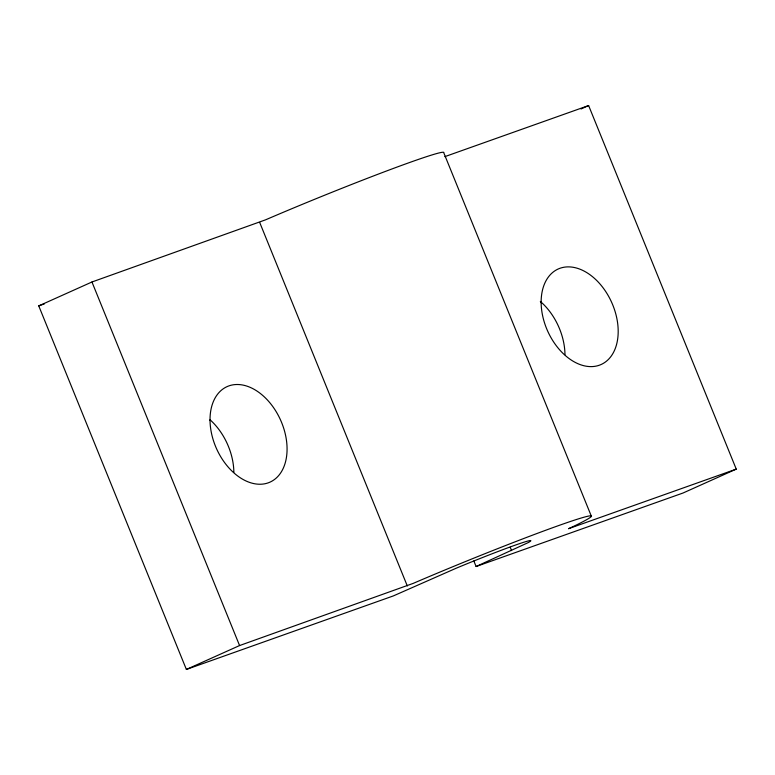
<?xml version="1.0" encoding="UTF-8"?>
<svg xmlns="http://www.w3.org/2000/svg" width="775" height="775" viewBox="0 0 775 775"><rect width="100%" height="100%" fill="white"/><g stroke="black" fill="none" stroke-linecap="round" stroke-linejoin="round"><path stroke-width="1.16" d="M473.835 560.926L476.102 566.515L528.192 542.616A65.449 2.625 -22.1 0 0 456.504 568.085L393.322 595.927L186.378 669.445L38.75 305.883L91.954 281.993L265.544 219.838A130.898 5.251 -22.1 0 1 443.784 152.801L591.412 516.363M581.027 108.975L588.622 105.555L736.25 469.117L683.046 493.007L476.102 566.515M186.378 669.445L239.572 645.556L413.172 583.401A130.898 5.251 -22.1 0 1 558.843 525.498A130.898 5.251 -22.1 0 1 573.083 526.593L568.511 528.705L736.25 469.117M444.85 156.637L588.622 105.555M38.75 305.883L44.437 303.858M510.212 547.237L511.568 550.599M259.683 222.406L407.311 585.968M91.954 281.993L239.572 645.556M210.054 419.788A52.361 35.078 65.8 0 1 233.856 472.304M540.32 301.417A52.361 35.078 65.8 0 1 564.975 354.679M541.144 302.696A52.361 35.078 65.8 0 0 599.337 365.219A52.361 35.078 65.8 0 0 598.494 282.323A52.361 35.078 65.8 0 0 541.144 302.696M210.025 420.321A52.361 35.078 65.8 0 0 268.228 482.844A52.361 35.078 65.8 0 0 267.375 399.948A52.361 35.078 65.8 0 0 210.025 420.321"/></g></svg>
